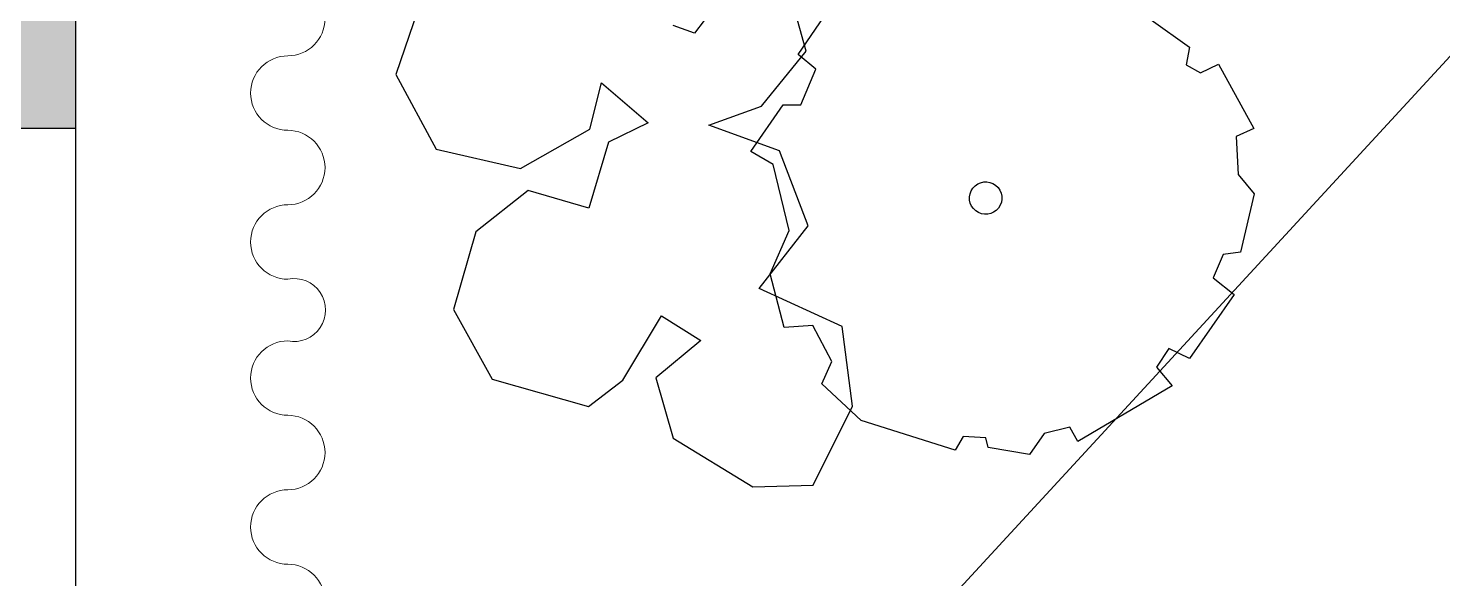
# Model space of a CAD drawing. Header units: millimetres. Extents: x -41640 to 3079702, y -5257903 to 68462.
# Drawn here: x -37602 to -36696, y 44319 to 44671 of the extents above; entities that cross this region are included whole.
import ezdxf

# ---------------------------------------------------------------- set-up
doc = ezdxf.new("R2010")
doc.units = ezdxf.units.MM
doc.header["$LTSCALE"] = 10
doc.layers.get('0').update_dxf_attribs({"color": 255})
doc.layers.add('0008原建筑墙柱体', color=145, linetype='Continuous')
doc.layers.add('家具细县', color=144, linetype='Continuous', lineweight=5)

# ---------------------------------------------------------------- blocks, each defined once
blk = doc.blocks.new('trhrtjtyjtj')
at = {"layer": '家具细县', "color": 8}
for p, q in [((2098036.7, -4929740.14), (2097901.07, -4929740.14)), ((2098034.47, -4930492.8), (2098034.47, -4930398.66)), ((2098036.7, -4930789.31), (2098036.7, -4930492.8)), ((2098036.7, -4930789.31), (2098011.89, -4930690.6)), ((2098036.7, -4930789.31), (2098061.51, -4930690.6))]:
    blk.add_line(p, q, dxfattribs=at)
for centre, radius, start, end in [((2098036.7, -4929763.95), 23.81, 270, 90), ((2098036.7, -4929811.58), 23.81, 90, 270), ((2098036.7, -4929859.2), 23.81, 270, 90), ((2098036.7, -4929906.83), 23.81, 90, 270), ((2098036.7, -4929954.45), 23.81, 270, 90), ((2098036.7, -4930002.07), 23.81, 90, 270), ((2098040.81, -4930045.59), 20.12, 258.21138, 101.78862), ((2098036.7, -4930089.1), 23.81, 90, 270), ((2098036.7, -4930136.72), 23.81, 270, 90), ((2098036.7, -4930184.35), 23.81, 90, 270), ((2098036.7, -4930231.97), 23.81, 270, 90), ((2098036.7, -4930279.6), 23.81, 90, 270), ((2098036.7, -4930327.22), 23.81, 270, 90), ((2098036.7, -4930374.84), 23.81, 90, 270)]:
    blk.add_arc(centre, radius, start, end, dxfattribs=at)
blk = doc.blocks.new('ERRHRTHJRTH')
at = {"color": 8}
for p, q in [((2517358.8, -5105972.2), (2517406, -5105970.5)), ((2517406, -5105970.5), (2517414, -5105986.5)), ((2517430.1, -5105984), (2517439.4, -5105966.1)), ((2517439.4, -5105966.1), (2517506.5, -5105995.2)), ((2517414, -5105986.5), (2517430.1, -5105984)), ((2517506.5, -5105995.2), (2517497.3, -5106012.6)), ((2517497.3, -5106012.6), (2517522.1, -5106041.3)), ((2517522.1, -5106041.3), (2517546.6, -5106047)), ((2517546.6, -5106047), (2517571.7, -5106101.3)), ((2517571.7, -5106101.3), (2517559.2, -5106113.6)), ((2517559.2, -5106113.6), (2517565.5, -5106138.5)), ((2517565.5, -5106138.5), (2517592.3, -5106138.8)), ((2517592.3, -5106138.8), (2517596, -5106216.6)), ((2517104.9, -5106208), (2517052.8, -5106169.1)), ((2517100.6, -5106215.7), (2517097.8, -5106169.6)), ((2517103.1, -5106279), (2517104.9, -5106208)), ((2517123.5, -5106216.5), (2517100.6, -5106215.7)), ((2517133.4, -5106253.7), (2517123.5, -5106216.5)), ((2517596, -5106216.6), (2517573.8, -5106221.3)), ((2517573.8, -5106221.3), (2517575.2, -5106243.6)), ((2517005.2, -5106230.3), (2517005.6, -5106262)), ((2517119.5, -5106264.5), (2517133.4, -5106253.7)), ((2517599.2, -5106248.8), (2517558.4, -5106350.5)), ((2517575.2, -5106243.6), (2517599.2, -5106248.8)), ((2517005.6, -5106262), (2516984, -5106269)), ((2517122.5, -5106321.1), (2517119.5, -5106264.5)), ((2517073.1, -5106326.2), (2517103.1, -5106279)), ((2517144.6, -5106303.1), (2517073.1, -5106326.2)), ((2517213.4, -5106344.9), (2517144.6, -5106303.1)), ((2517148.1, -5106318), (2517122.5, -5106321.1)), ((2517200.9, -5106360.2), (2517148.1, -5106318)), ((2517212.8, -5106424.5), (2517213.4, -5106344.9)), ((2517543.3, -5106344), (2517526.8, -5106364.8)), ((2517558.4, -5106350.5), (2517543.3, -5106344)), ((2516962.4, -5106358.2), (2517023.5, -5106361.3)), ((2516981.2, -5106402), (2516962.4, -5106358.2)), ((2517023.5, -5106361.3), (2517004, -5106401)), ((2517212.6, -5106406.1), (2517200.9, -5106360.2)), ((2517526.8, -5106364.8), (2517528.2, -5106390.3)), ((2517528.2, -5106390.3), (2517491.2, -5106410.3)), ((2516767.1, -5106398), (2516794.4, -5106477.7)), ((2516950.6, -5106475.7), (2516981.2, -5106402)), ((2517004, -5106401), (2517028.8, -5106465.2)), ((2517256.4, -5106440.1), (2517212.6, -5106406.1)), ((2517301.5, -5106403.8), (2517212.8, -5106424.5)), ((2517358.4, -5106460.4), (2517301.5, -5106403.8)), ((2517483.3, -5106403.8), (2517464.6, -5106416.7)), ((2517491.2, -5106410.3), (2517483.3, -5106403.8)), ((2517277.9, -5106420.9), (2517256.4, -5106440.1)), ((2517314.8, -5106437.6), (2517277.9, -5106420.9)), ((2517464.6, -5106416.7), (2517466.6, -5106432.3)), ((2517320.6, -5106461.4), (2517314.8, -5106437.6)), ((2517466.6, -5106432.3), (2517374.1, -5106466.3)), ((2517028.8, -5106465.2), (2516970.1, -5106488.3)), ((2517374.1, -5106466.3), (2517320.6, -5106461.4)), ((2517375.7, -5106546.9), (2517358.4, -5106460.4)), ((2516794.4, -5106477.7), (2516872, -5106511.7)), ((2516872, -5106511.7), (2516950.6, -5106475.7)), ((2516970.1, -5106488.3), (2516953.7, -5106553)), ((2517152.1, -5106506), (2517198.3, -5106501.4)), ((2517160.9, -5106580.3), (2517152.1, -5106506)), ((2517198.3, -5106501.4), (2517185.7, -5106558.3)), ((2517328.9, -5106585.3), (2517375.7, -5106546.9)), ((2516953.7, -5106553), (2516983.6, -5106628.2)), ((2517185.7, -5106558.3), (2517236.2, -5106595.4)), ((2517149.7, -5106622.1), (2517160.9, -5106580.3)), ((2517236.2, -5106595.4), (2517328.9, -5106585.3)), ((2517056.9, -5106659.5), (2517149.7, -5106622.1)), ((2516983.6, -5106628.2), (2517056.9, -5106659.5))]:
    blk.add_line(p, q, dxfattribs=at)
blk.add_ellipse((2517336.8, -5106214.4), major_axis=(-16.2, 0.2), ratio=1, start_param=3.151606, end_param=9.434791, dxfattribs=at)
blk = doc.blocks.new('qwerfwefgtt')
at = {"color": 45, "linetype": 'ByBlock'}
blk.add_line((2621849.18, -5118258.88, 0), (2623423.98, -5118258.88, 0), dxfattribs=at)

msp = doc.modelspace()

# ---------------------------------------------------------------- hatches: boundary and pattern name
at = {"layer": '0008原建筑墙柱体'}
h = msp.add_hatch(color=252, dxfattribs=at)
h.paths.add_polyline_path([(-37571.31, 45967.04), (-37811.31, 45967.04), (-37811.31, 44607.04), (-37571.31, 44607.04)])
h.paths.add_polyline_path([(-37571.31, 40407.04), (-37811.31, 40407.04), (-37811.31, 39007.04), (-37571.31, 39007.04)])
h.paths.add_polyline_path([(-31371.31, 39607.04), (-37571.31, 39607.04), (-37571.31, 39407.04), (-31371.31, 39407.04)])
h.paths.add_polyline_path([(-32086.38, 39407.04), (-32345.88, 39407.04)], flags=17)

# ---------------------------------------------------------------- linework, layer by layer
at = {"color": 7}
for q in [(-37571.31, 45407.04), (-37811.31, 44607.04)]:
    msp.add_line((-37571.31, 44607.04), q, dxfattribs=at)
at = {"color": 45}
msp.add_line((-37571.31, 40407.04), (-37571.31, 44607.04), dxfattribs=at)

# ---------------------------------------------------------------- block references
at = {"color": 45, "xscale": 0.6399999999367734, "yscale": 0.6399999996647239, "zscale": 0.6399999999999998, "rotation": 322.3029926387048}
msp.add_blockref('ERRHRTHJRTH', (686544.32, 3615529.4, 0), dxfattribs=at)
at = {"color": 7, "rotation": 227.3290547928003}
msp.add_blockref('qwerfwefgtt', (5504089.7, -1496174.32), dxfattribs=at)
at = {"color": 45}
msp.add_blockref('trhrtjtyjtj', (-2135472.38, 4974536.61), dxfattribs=at)

doc.saveas('drawing.dxf')
